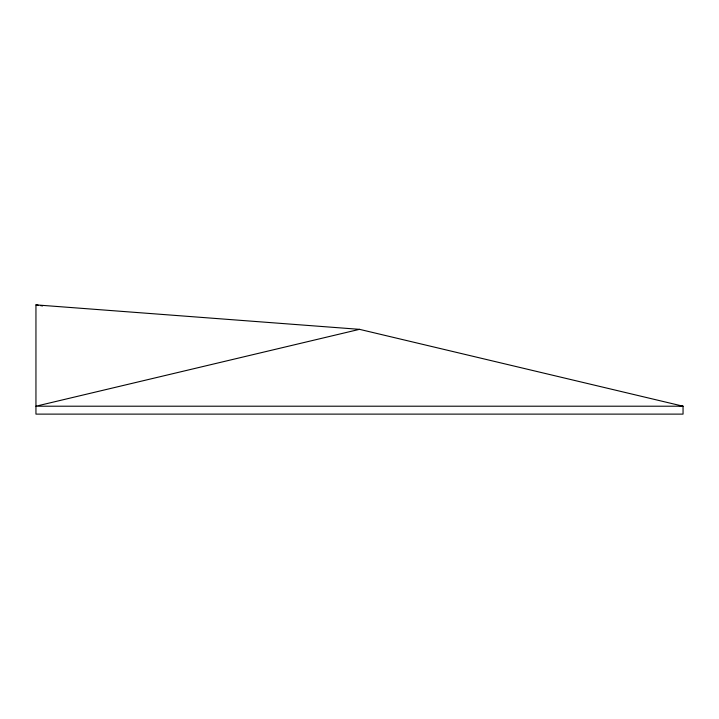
<?xml version="1.0" encoding="UTF-8"?>
<svg xmlns="http://www.w3.org/2000/svg" width="719" height="719" viewBox="0 0 719 719"><rect width="100%" height="100%" fill="white"/><g stroke="black" fill="none" stroke-linecap="round" stroke-linejoin="round"><path stroke-width="1.08" d="M359.5 329.338L35.95 406.208L683.05 406.208L683.05 414.117L35.95 414.117L35.95 304.883L359.5 329.338L683.05 406.208L678.619 405.516M35.95 304.883L38.17 305.233M40.381 305.575L42.601 305.926"/></g></svg>
